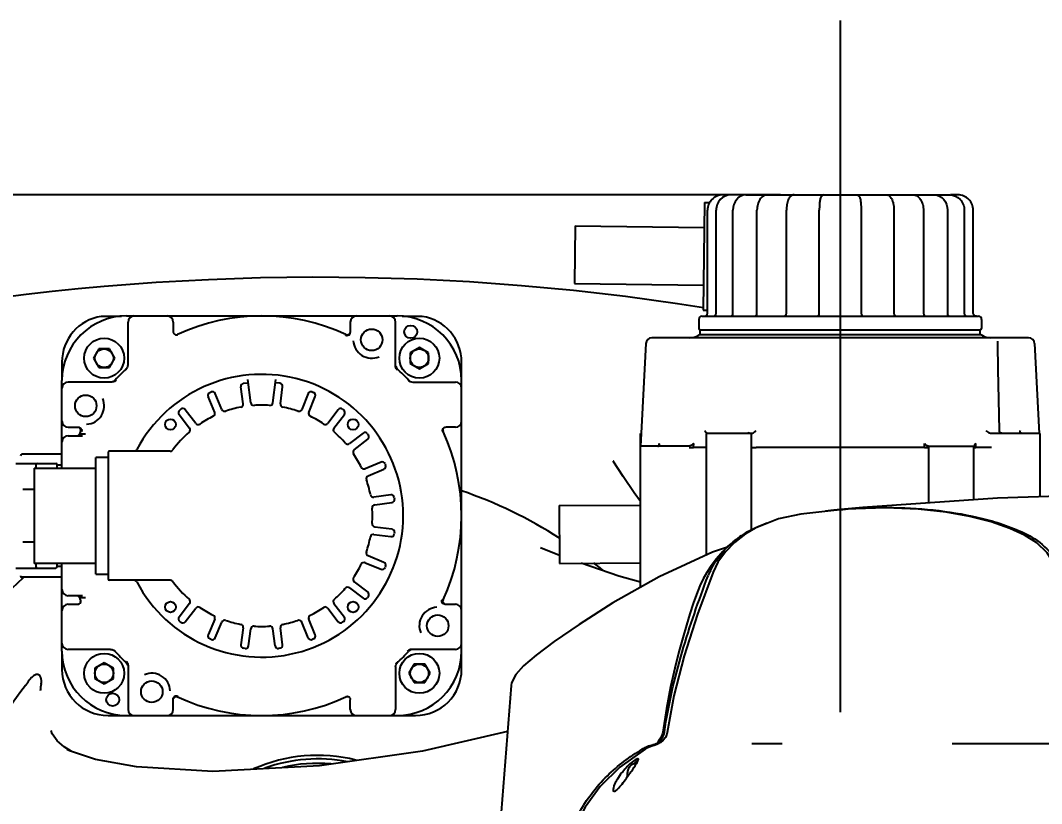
# Model space of a CAD drawing. Header units: millimetres. Extents: x 5828 to 7155, y 123 to 421.
# Drawn here: x 6409.25 to 6425.86, y 176.01 to 188.75 of the extents above; entities that cross this region are included whole.
import ezdxf

# ---------------------------------------------------------------- set-up
doc = ezdxf.new("R2010")
doc.units = ezdxf.units.MM
doc.linetypes.add('CENTER', pattern=[0.6, 0.375, -0.075, 0.075, -0.075])
for name, color, linetype in [('中心线', 7, 'Continuous'), ('外形图', 7, 'Continuous'), ('尺寸标注', 7, 'Continuous')]:
    doc.layers.add(name, color=color, linetype=linetype)
doc.styles.add('微软雅黑', font='msyh.ttc', dxfattribs={"height": 2})
doc.dimstyles.new('尺寸标注_1_20比例', dxfattribs={"dimtxt": 1.5, "dimasz": 1.25, "dimexe": 0.5, "dimexo": 0.4, "dimgap": 0.5, "dimtad": 1, "dimdec": 1, "dimlfac": 20, "dimdsep": 46, "dimtxsty": '微软雅黑', "dimcen": 0.09, "dimadec": 0, "dimazin": 0, "dimtp": 0.01, "dimtm": 0.01, "dimtfac": 1, "dimtdec": 1, "dimtofl": 0, "dimtmove": 0, "dimatfit": 3, "dimfxl": 1, "dimtolj": 1, "dimarcsym": 0})

# ---------------------------------------------------------------- blocks, each defined once
blk = doc.blocks.new('*D1033')
at = {"layer": 'Defpoints', "color": 0}
for p in [(6393.12, 185.913), (6422.017, 185.913), (6424.087, 160.638)]:
    blk.add_point(p, dxfattribs=at)
at = {"layer": '尺寸标注', "color": 0, "linetype": 'Continuous', "lineweight": -2}
for p, q in [((6421.617, 185.913), (6392.62, 185.913)), ((6393.12, 161.888), (6393.12, 184.663)), ((6423.687, 160.638), (6392.62, 160.638))]:
    blk.add_line(p, q, dxfattribs=at)
at = {"layer": '尺寸标注', "color": 0}
for points in [[(6393.328, 184.663), (6392.912, 184.663), (6393.12, 185.913)], [(6392.912, 161.888), (6393.328, 161.888), (6393.12, 160.638)]]:
    blk.add_solid(points, dxfattribs=at)
at = {"layer": '尺寸标注', "color": 0, "insert": (6390.008, 173.205), "char_height": 2, "attachment_point": 2, "rotation": 90, "style": '微软雅黑'}
blk.add_mtext('\\A1;\\A1;{\\H1.05x;(505.5)}', dxfattribs=at)

msp = doc.modelspace()

# ---------------------------------------------------------------- linework, layer by layer
at = {"layer": '中心线', "linetype": 'CENTER', "ltscale": 30}
msp.add_line((6422.587, 188.7509), (6422.587, 157.6239), dxfattribs=at)
at = {"layer": '外形图', "color": 0, "linetype": 'Continuous'}
for p, q in [((6420.7956, 185.9133), (6420.6768, 185.9133)), ((6421.0514, 185.9133), (6420.8038, 185.9133)), ((6421.0522, 185.9133), (6424.3703, 185.9133)), ((6424.5038, 185.9133), (6424.3785, 185.9133)), ((6420.38, 185.7895), (6420.3593, 184.0396)), ((6420.38, 185.7895), (6420.462, 185.7886)), ((6420.4285, 183.9882), (6420.4285, 185.6633)), ((6420.569, 183.9882), (6420.569, 185.6633)), ((6420.8435, 183.9882), (6420.8435, 185.6633)), ((6421.2335, 183.9882), (6421.2335, 185.6633)), ((6421.7123, 183.9882), (6421.7123, 185.6633)), ((6422.2473, 183.9882), (6422.2473, 185.6633)), ((6422.9268, 185.6633), (6422.9268, 183.9882)), ((6423.4618, 185.6633), (6423.4618, 183.9882)), ((6423.9406, 185.6633), (6423.9406, 183.9882)), ((6424.3306, 185.6633), (6424.3306, 183.9882)), ((6424.6051, 185.6633), (6424.6051, 183.9882)), ((6424.7516, 183.9882), (6424.7516, 185.6633)), ((6418.2753, 185.4095), (6418.2642, 184.4696)), ((6418.2753, 185.4095), (6420.3752, 185.3846)), ((6418.2642, 184.4696), (6420.3641, 184.4446)), ((6420.3593, 184.0396), (6420.4285, 184.0388)), ((6410.8985, 183.9355), (6410.5703, 183.9355)), ((6410.9796, 183.9435), (6415.3797, 183.9435)), ((6415.7889, 183.9355), (6415.4607, 183.9355)), ((6420.287, 183.8882), (6420.287, 183.7382)), ((6420.337, 183.9382), (6424.8371, 183.9382)), ((6424.8871, 183.8882), (6424.8871, 183.7382)), ((6411.0046, 183.1512), (6411.0046, 183.8435)), ((6411.7396, 183.8435), (6411.7396, 183.6854)), ((6414.6197, 183.8435), (6414.6197, 183.6733)), ((6415.3547, 183.1361), (6415.3547, 183.8435)), ((6420.312, 183.6382), (6420.312, 183.7132)), ((6424.8621, 183.7132), (6420.312, 183.7132)), ((6424.8621, 183.6382), (6424.8621, 183.7132)), ((6411.8107, 183.6373), (6411.8106, 183.6411)), ((6425.6486, 183.5882), (6419.5254, 183.5882)), ((6424.8762, 183.6382), (6420.2979, 183.6382)), ((6425.1493, 183.5326), (6425.1492, 183.5334)), ((6425.1492, 183.5334), (6425.1492, 183.533)), ((6425.1495, 183.5304), (6425.1493, 183.5326)), ((6410.5297, 183.4068), (6410.4431, 183.2568)), ((6410.7029, 183.4068), (6410.5297, 183.4068)), ((6410.7895, 183.2568), (6410.7029, 183.4068)), ((6415.7429, 183.43), (6415.5929, 183.3434)), ((6415.8929, 183.3434), (6415.7429, 183.43)), ((6419.4256, 183.4934), (6419.338, 181.8231)), ((6425.152, 183.4913), (6425.1517, 183.5029)), ((6425.7485, 183.4934), (6425.8251, 182.0326)), ((6409.9296, 183.1935), (6409.9296, 182.8935)), ((6410.4431, 183.2568), (6410.5297, 183.1068)), ((6410.7029, 183.1068), (6410.7895, 183.2568)), ((6415.5929, 183.3434), (6415.5929, 183.1702)), ((6415.8929, 183.1702), (6415.8929, 183.3434)), ((6416.4297, 182.8935), (6416.4297, 183.1935)), ((6410.5297, 183.1068), (6410.7029, 183.1068)), ((6410.9725, 183.0743), (6410.9725, 183.0791)), ((6415.5929, 183.1702), (6415.7429, 183.0836)), ((6415.7429, 183.0836), (6415.8929, 183.1702)), ((6409.9296, 181.4685), (6409.9296, 182.8935)), ((6410.737, 182.8685), (6410.0296, 182.8685)), ((6412.8833, 182.8483), (6412.9577, 182.8581)), ((6413.0006, 182.5324), (6412.9512, 182.9076)), ((6413.3587, 182.5324), (6413.4081, 182.9076)), ((6413.4759, 182.8483), (6413.4016, 182.8581)), ((6415.5605, 182.9006), (6415.5653, 182.9006)), ((6415.6373, 182.8685), (6416.3297, 182.8685)), ((6416.4297, 178.4934), (6416.4297, 182.8935)), ((6412.3357, 182.6982), (6412.3588, 182.7077)), ((6412.8766, 182.5161), (6412.8403, 182.7922)), ((6413.4826, 182.5161), (6413.519, 182.7922)), ((6414.0004, 182.7077), (6414.0235, 182.6982)), ((6412.4152, 182.3756), (6412.3087, 182.6328)), ((6412.5307, 182.4234), (6412.4242, 182.6807)), ((6413.9351, 182.6807), (6413.8286, 182.4234)), ((6413.944, 182.3756), (6414.0506, 182.6328)), ((6411.8456, 182.4114), (6411.8655, 182.4267)), ((6412.1051, 182.1965), (6411.9356, 182.4174)), ((6414.4237, 182.4174), (6414.2542, 182.1965)), ((6414.4938, 182.4267), (6414.5136, 182.4114)), ((6411.8364, 182.3413), (6412.0059, 182.1204)), ((6414.3534, 182.1204), (6414.5229, 182.3413)), ((6410.0296, 182.1335), (6410.1998, 182.1335)), ((6410.3107, 182.0226), (6410.214, 182.0231)), ((6414.8275, 182.0367), (6414.6066, 181.8672)), ((6414.8976, 182.0275), (6414.9128, 182.0076)), ((6416.1273, 182.0624), (6416.1234, 182.0624)), ((6416.3297, 182.1335), (6416.1716, 182.1335)), ((6419.337, 179.5286), (6419.337, 182.0332)), ((6419.349, 182.0332), (6419.337, 182.0332)), ((6420.412, 180.0554), (6420.412, 182.0332)), ((6421.153, 182.0332), (6420.412, 182.0332)), ((6421.0922, 182.0417), (6421.0833, 182.0358)), ((6421.0951, 182.0455), (6421.0922, 182.0417)), ((6421.0951, 182.0455), (6421.095, 182.0454)), ((6421.147, 180.4634), (6421.147, 182.0332)), ((6425.8371, 182.0332), (6425.0494, 182.0332)), ((6425.1774, 182.064), (6425.1763, 182.0791)), ((6425.8371, 181.0002), (6425.8371, 182.0332)), ((6410.0296, 181.9935), (6410.2653, 181.9935)), ((6414.6827, 181.768), (6414.9036, 181.9375)), ((6419.6421, 181.8499), (6419.6433, 181.8706)), ((6420.2014, 181.8032), (6420.2062, 181.8706)), ((6423.956, 181.8032), (6423.956, 181.8706)), ((6424.7942, 181.8032), (6424.7942, 181.8706)), ((6409.9296, 181.6935), (6409.2796, 181.6935)), ((6410.6796, 181.7185), (6410.6796, 179.6685)), ((6411.6922, 181.7435), (6410.7046, 181.7435)), ((6420.11, 181.8232), (6419.337, 181.8232)), ((6419.6411, 181.8341), (6419.6421, 181.8499)), ((6420.128, 181.8058), (6420.2014, 181.8032)), ((6420.3799, 181.8032), (6420.2014, 181.8032)), ((6423.956, 181.8032), (6421.2181, 181.8032)), ((6424.0211, 181.8232), (6424.7621, 181.8232)), ((6424.0271, 180.9021), (6424.0271, 181.8232)), ((6424.7621, 180.9517), (6424.7621, 181.8232)), ((6424.7769, 181.8039), (6424.7942, 181.8032)), ((6424.9727, 181.8032), (6424.7942, 181.8032)), ((6425.0461, 181.8058), (6424.9727, 181.8032)), ((6409.1796, 181.5435), (6409.8296, 181.5435)), ((6410.4796, 179.7435), (6410.4796, 181.6435)), ((6410.6796, 181.6435), (6410.4796, 181.6435)), ((6415.119, 181.5644), (6414.8618, 181.4579)), ((6415.1843, 181.5374), (6415.1939, 181.5143)), ((6418.8986, 181.5795), (6418.8968, 181.5823)), ((6409.4796, 181.4685), (6409.4796, 179.9185)), ((6409.4796, 181.4685), (6410.4796, 181.4685)), ((6409.5046, 181.5185), (6409.5046, 181.4685)), ((6409.8546, 181.4685), (6409.8546, 181.5185)), ((6409.9296, 181.5185), (6409.8546, 181.5185)), ((6414.9096, 181.3424), (6415.1668, 181.4489)), ((6409.4796, 181.1185), (6409.2929, 181.1185)), ((6415.2783, 181.0328), (6415.0023, 180.9965)), ((6415.0186, 180.8725), (6415.2947, 180.9089)), ((6415.3344, 180.9898), (6415.3377, 180.965)), ((6418.017, 180.859), (6419.337, 180.866)), ((6418.017, 180.859), (6418.022, 179.919)), ((6421.948, 180.7185), (6421.5828, 180.643)), ((6422.4846, 180.7803), (6421.947, 180.7184)), ((6421.947, 180.7184), (6421.948, 180.7185)), ((6422.6788, 180.7984), (6422.4839, 180.7802)), ((6422.4846, 180.7803), (6422.4839, 180.7802)), ((6415.0023, 180.3905), (6415.2783, 180.3541)), ((6415.0186, 180.5144), (6415.2947, 180.4781)), ((6415.3377, 180.422), (6415.3344, 180.3972)), ((6421.0477, 180.397), (6420.8695, 180.261)), ((6421.0479, 180.397), (6421.0476, 180.3968)), ((6409.2929, 180.2685), (6409.4796, 180.2685)), ((6414.9096, 180.0446), (6415.1668, 179.938)), ((6418.0213, 180.0464), (6417.7107, 180.1701)), ((6417.7107, 180.1701), (6417.7114, 180.1697)), ((6410.4796, 179.9185), (6409.4796, 179.9185)), ((6409.5046, 179.9185), (6409.5046, 179.8685)), ((6409.8546, 179.8685), (6409.8546, 179.9185)), ((6409.9296, 179.8685), (6409.8546, 179.8685)), ((6409.9296, 178.4934), (6409.9296, 179.9185)), ((6414.8618, 179.9291), (6415.119, 179.8225)), ((6415.1939, 179.8727), (6415.1843, 179.8496)), ((6418.022, 179.919), (6419.337, 179.926)), ((6409.1796, 179.8435), (6409.8296, 179.8435)), ((6409.9296, 179.6935), (6409.2796, 179.6935)), ((6410.4796, 179.7435), (6410.6796, 179.7435)), ((6411.6922, 179.6435), (6410.7046, 179.6435)), ((6414.6827, 179.6189), (6414.9036, 179.4494)), ((6410.2653, 179.3935), (6410.0296, 179.3935)), ((6410.2139, 179.364), (6410.3107, 179.3643)), ((6414.6066, 179.5197), (6414.8275, 179.3502)), ((6414.9128, 179.3793), (6414.8976, 179.3595)), ((6410.0296, 179.2534), (6410.1877, 179.2534)), ((6410.232, 179.3245), (6410.2359, 179.3245)), ((6412.0059, 179.2665), (6411.8364, 179.0456)), ((6414.3534, 179.2665), (6414.5229, 179.0456)), ((6416.1594, 179.2535), (6416.3297, 179.2535)), ((6411.9356, 178.9695), (6412.1051, 179.1904)), ((6414.2542, 179.1904), (6414.4237, 178.9695)), ((6411.8655, 178.9603), (6411.8456, 178.9755)), ((6412.4152, 179.0113), (6412.3087, 178.7541)), ((6412.4242, 178.7063), (6412.5307, 178.9635)), ((6412.8766, 178.8708), (6412.8403, 178.5948)), ((6413.519, 178.5948), (6413.4826, 178.8708)), ((6413.9351, 178.7063), (6413.8286, 178.9635)), ((6414.0506, 178.7541), (6413.944, 179.0113)), ((6414.5136, 178.9755), (6414.4938, 178.9603)), ((6412.9642, 178.5785), (6413.0006, 178.8545)), ((6413.395, 178.5785), (6413.3587, 178.8545)), ((6412.3588, 178.6792), (6412.3357, 178.6888)), ((6412.9081, 178.5354), (6412.8833, 178.5387)), ((6413.4759, 178.5387), (6413.4511, 178.5354)), ((6414.0235, 178.6888), (6414.0004, 178.6792)), ((6409.9296, 178.4934), (6409.9296, 178.1934)), ((6410.7219, 178.5184), (6410.0296, 178.5184)), ((6410.7988, 178.4863), (6410.794, 178.4863)), ((6416.3297, 178.5184), (6415.6223, 178.5184)), ((6416.4297, 178.1934), (6416.4297, 178.4934)), ((6410.6163, 178.3034), (6410.4663, 178.2168)), ((6410.4663, 178.2168), (6410.4663, 178.0436)), ((6410.7663, 178.2168), (6410.6163, 178.3034)), ((6410.7663, 178.0436), (6410.7663, 178.2168)), ((6411.0046, 178.2508), (6411.0046, 177.5434)), ((6415.3547, 178.2358), (6415.3547, 177.5434)), ((6415.3868, 178.3126), (6415.3868, 178.3078)), ((6415.6563, 178.2802), (6415.5697, 178.1302)), ((6415.8295, 178.2802), (6415.6563, 178.2802)), ((6415.9162, 178.1302), (6415.8295, 178.2802)), ((6410.4663, 178.0436), (6410.6163, 177.957)), ((6410.6163, 177.957), (6410.7663, 178.0436)), ((6415.5697, 178.1302), (6415.6563, 177.9802)), ((6415.8295, 177.9802), (6415.9162, 178.1302)), ((6415.6563, 177.9802), (6415.8295, 177.9802)), ((6411.7396, 177.5434), (6411.7396, 177.7137)), ((6414.5486, 177.7458), (6414.5486, 177.7497)), ((6414.6197, 177.5434), (6414.6197, 177.7015)), ((6410.6796, 177.4434), (6410.9796, 177.4434)), ((6410.9796, 177.4434), (6415.3797, 177.4434)), ((6415.3797, 177.4434), (6415.6797, 177.4434)), ((6419.7012, 177.1747), (6419.6976, 177.1538)), ((6419.7286, 177.1698), (6419.7294, 177.1757)), ((6410.0804, 176.8628), (6409.9636, 176.9332)), ((6410.0081, 176.8921), (6410.0088, 176.8918)), ((6419.4547, 176.9176), (6419.4152, 176.8961)), ((6421.1505, 176.9881), (6421.6456, 176.9881)), ((6424.4066, 176.9881), (6427.1652, 176.9881)), ((6419.2738, 176.6631), (6419.263, 176.6631))]:
    msp.add_line(p, q, dxfattribs=at)
for points in [[(6425.1517, 183.5029), (6425.1505, 183.52), (6425.1495, 183.5304)], [(6425.1763, 182.0791), (6425.1655, 182.5848), (6425.157, 183.075), (6425.152, 183.4913)], [(6425.2084, 182.0359), (6425.1921, 182.0432), (6425.1811, 182.0539), (6425.1774, 182.064)], [(6419.337, 180.9261), (6419.2372, 181.0652), (6419.0593, 181.33), (6418.8968, 181.5823)], [(6430.8499, 181.0867), (6429.9328, 181.0832), (6427.4728, 181.0535), (6425.1461, 180.9776), (6422.9546, 180.8297), (6422.536, 180.7888)], [(6426.534, 177.2167), (6426.4809, 177.7166), (6426.4291, 178.1819), (6426.3781, 178.597), (6426.3243, 178.9706), (6426.2628, 179.3083), (6426.1862, 179.6125), (6426.0849, 179.8767), (6425.953, 180.088), (6425.7857, 180.251), (6425.5855, 180.3778), (6425.3438, 180.4887), (6425.0423, 180.5921), (6424.6975, 180.6795), (6424.3082, 180.7492), (6423.8571, 180.7993), (6423.3253, 180.8217), (6422.6788, 180.7984)], [(6421.5828, 180.643), (6421.2035, 180.489), (6421.0476, 180.3968)], [(6420.8695, 180.261), (6420.7212, 180.1091), (6420.5992, 179.9385), (6420.5186, 179.7764)], [(6420.8925, 180.3067), (6420.8023, 180.2318), (6420.6797, 180.1134)], [(6420.7524, 180.1837), (6420.5121, 180.1015), (6419.6406, 179.7008), (6418.889, 179.2746), (6418.3406, 178.9249), (6417.9344, 178.6464), (6417.6409, 178.4279), (6417.4358, 178.2521), (6417.3094, 178.1098), (6417.2433, 177.9775), (6417.2342, 177.9307)], [(6420.6797, 180.1134), (6420.574, 179.9925), (6420.4885, 179.8784), (6420.4187, 179.7713)], [(6419.337, 179.6149), (6418.9891, 179.7093), (6418.3719, 179.9209)], [(6420.4187, 179.7713), (6420.3596, 179.668), (6420.3029, 179.551), (6420.2489, 179.414), (6420.1967, 179.2643), (6420.1423, 179.0964), (6420.0859, 178.9122), (6420.0268, 178.7073), (6419.9643, 178.4772), (6419.8985, 178.2156), (6419.8297, 177.9132), (6419.7597, 177.5562), (6419.7013, 177.1747)], [(6420.5186, 179.7764), (6420.2645, 179.0943), (6420.0477, 178.4141), (6419.8809, 177.7625), (6419.7736, 177.1687)], [(6417.2347, 177.9331), (6417.0411, 175.4571), (6417.0338, 173.2243)], [(6409.9636, 176.9332), (6409.8496, 177.0329), (6409.7723, 177.1468), (6409.7523, 177.1992)], [(6417.1763, 177.1857), (6415.7934, 176.8655), (6414.117, 176.6246), (6412.3862, 176.5359), (6411.1431, 176.6079), (6410.4782, 176.73), (6410.0526, 176.8721), (6410.0088, 176.8918)], [(6419.7736, 177.1687), (6419.7678, 177.1405), (6419.7451, 177.0873), (6419.7105, 177.0418), (6419.6668, 177.0049), (6419.615, 176.9768), (6419.5754, 176.9632)], [(6419.6976, 177.1538), (6419.674, 177.0897), (6419.6387, 177.0401), (6419.6152, 177.018)], [(6419.4152, 176.8961), (6419.0022, 176.6057), (6418.6808, 176.2881), (6418.438, 175.9523), (6418.2548, 175.591), (6418.1221, 175.1919), (6418.0384, 174.7406), (6418.0096, 174.2381)], [(6419.5754, 176.9632), (6419.5214, 176.9461), (6419.4547, 176.9176)]]:
    msp.add_lwpolyline(points, dxfattribs=at)
for centre, radius in [((6414.9681, 183.5557), 0.175), ((6415.6026, 183.6855), 0.105), ((6410.6163, 183.2568), 0.325), ((6415.7429, 183.2568), 0.325), ((6410.6163, 183.2568), 0.15), ((6415.7429, 183.2568), 0.15), ((6410.3174, 182.482), 0.175), ((6411.6947, 182.1784), 0.0875), ((6414.6646, 182.1784), 0.0875), ((6411.6947, 179.2085), 0.0875), ((6414.6646, 179.2085), 0.0875), ((6416.0418, 178.905), 0.175), ((6410.6163, 178.1302), 0.325), ((6415.7429, 178.1302), 0.325), ((6410.6163, 178.1302), 0.15), ((6415.7429, 178.1302), 0.15), ((6411.3911, 177.8313), 0.175), ((6410.7567, 177.7014), 0.105)]:
    msp.add_circle(centre, radius, dxfattribs=at)
for centre, radius, start, end in [((6421.1417, 185.6633), 0.2982, 179.36074, 179.99983), ((6424.0324, 185.6633), 0.2982, 0.00017, 0.63926), ((6414.0869, 144.5718), 40.0007, 80.97577, 100.46271), ((6410.9796, 182.8935), 1.05, 90, 180), ((6410.6796, 183.1935), 0.75, 98.37604, 180), ((6411.1046, 183.8435), 0.1, 90, 180), ((6411.6396, 183.8435), 0.1, 0, 90), ((6413.1796, 180.6935), 3.2501, 65.0887, 114.91128), ((6414.7197, 183.8435), 0.1, 90, 180), ((6415.2547, 183.8435), 0.1, 0, 90), ((6415.3797, 182.8935), 1.05, 0, 90), ((6415.6797, 183.1935), 0.75, 0, 81.62396), ((6420.337, 183.8882), 0.05, 90, 180), ((6420.3785, 183.9882), 0.05, 270, 0), ((6420.519, 183.9882), 0.05, 270, 0), ((6420.7935, 183.9882), 0.05, 270, 0), ((6421.1835, 183.9882), 0.05, 270, 0), ((6421.6623, 183.9882), 0.05, 270, 0), ((6422.1973, 183.9882), 0.05, 270, 0), ((6422.9768, 183.9882), 0.05, 180, 270), ((6423.5118, 183.9882), 0.05, 180, 270), ((6423.9906, 183.9882), 0.05, 180, 270), ((6424.3806, 183.9882), 0.05, 180, 270), ((6424.6551, 183.9882), 0.05, 180, 270), ((6424.8012, 183.9874), 0.0492, 258.70649, 269.95449), ((6424.8371, 183.8882), 0.05, 0, 90), ((6420.312, 183.7382), 0.025, 180, 270), ((6424.8621, 183.7382), 0.025, 270, 0), ((6411.7896, 183.6865), 0.05, 248.9968, 294.90207), ((6410.995, 183.6469), 3.5536, 359.6498, 359.90792), ((6414.5697, 183.6865), 0.05, 245.10458, 335.92955), ((6414.9681, 183.5557), 0.3, 182.73613, 293.26387), ((6419.5254, 183.4882), 0.1, 90, 177), ((6420.1435, 183.8382), 0.25, 270, 301.78833), ((6420.4069, 183.4132), 0.25, 115.84193, 121.78833), ((6424.7672, 183.4132), 0.25, 58.21167, 64.15807), ((6425.0306, 183.8382), 0.25, 238.21167, 270), ((6425.6486, 183.4882), 0.1, 3, 90), ((6413.1796, 180.6935), 3.2501, 132.77427, 137.22575), ((6410.9046, 183.1526), 0.1, 312.74283, 328.51503), ((6410.8954, 183.1516), 0.1091, 314.93868, 325.33168), ((6410.8945, 183.1522), 0.1102, 325.33625, 334.86496), ((6415.4547, 183.1526), 0.1, 195.75845, 227.24466), ((6413.1796, 180.6935), 3.2501, 42.77427, 47.22575), ((6410.0296, 182.7685), 0.1, 90, 180), ((6410.7206, 182.9685), 0.1, 285.75851, 317.24466), ((6413.1796, 180.6935), 2.3, 207.91007, 152.08993), ((6415.6377, 182.9777), 0.1091, 224.93868, 235.33168), ((6415.6387, 182.9685), 0.1, 222.74283, 238.51503), ((6415.6383, 182.9786), 0.1102, 235.33625, 244.86496), ((6416.3297, 182.7685), 0.1, 0, 90), ((6412.3549, 182.652), 0.05, 112.5, 202.5), ((6412.378, 182.6615), 0.05, 22.5, 112.5), ((6412.8899, 182.7987), 0.05, 97.5, 187.5), ((6413.4694, 182.7987), 0.05, 352.5, 82.5), ((6413.9813, 182.6615), 0.05, 67.5, 157.5), ((6414.0044, 182.652), 0.05, 337.5, 67.5), ((6410.3174, 182.482), 0.3, 272.73613, 23.26387), ((6413.0501, 182.539), 0.05, 187.5, 274.01365), ((6413.3091, 182.539), 0.05, 265.98635, 352.5), ((6411.8761, 182.3718), 0.05, 127.5, 217.5), ((6411.8959, 182.387), 0.05, 37.5, 127.5), ((6412.369, 182.3565), 0.05, 295.98635, 22.5), ((6412.5769, 182.4426), 0.05, 202.5, 289.01365), ((6413.1796, 180.6935), 1.8, 100.98635, 109.01365), ((6412.8271, 182.5096), 0.05, 280.98635, 7.5), ((6413.1796, 180.6935), 1.8, 85.98635, 94.01365), ((6413.5322, 182.5096), 0.05, 172.5, 259.01365), ((6413.1796, 180.6935), 1.8, 70.98635, 79.01365), ((6413.7824, 182.4426), 0.05, 250.98635, 337.5), ((6413.9902, 182.3565), 0.05, 157.5, 244.01365), ((6414.4634, 182.387), 0.05, 52.5, 142.5), ((6414.4832, 182.3718), 0.05, 322.5, 52.5), ((6410.0296, 182.2335), 0.1, 180, 270), ((6412.1447, 182.227), 0.05, 217.5, 304.01365), ((6413.1796, 180.6935), 1.8, 115.98635, 124.01365), ((6413.1796, 180.6935), 1.8, 55.98635, 64.01365), ((6414.2145, 182.227), 0.05, 235.98635, 322.5), ((6416.3297, 182.2335), 0.1, 270, 0), ((6410.1684, 182.0435), 0.05, 270, 335.857), ((6410.1866, 182.0835), 0.05, 335.10458, 64.56868), ((6413.1796, 180.6935), 3.2501, 155.0887, 155.85219), ((6410.2262, 178.5089), 3.5535, 89.64979, 89.90792), ((6413.1796, 180.6935), 1.8, 130.98635, 143.51626), ((6411.9662, 182.09), 0.05, 310.98635, 37.5), ((6414.393, 182.09), 0.05, 142.5, 229.01365), ((6413.1796, 180.6935), 1.8, 40.98635, 49.01365), ((6414.8579, 181.997), 0.05, 37.5, 127.5), ((6416.1727, 182.0835), 0.05, 158.94535, 204.90034), ((6413.1796, 180.6935), 3.2501, 335.0887, 24.91128), ((6421.0763, 182.0566), 0.0218, 329.70175, 333.8858), ((6425.5544, 182.0616), 0.039, 183.21149, 186.96688), ((6410.0296, 181.8935), 0.1, 90, 180), ((6414.5762, 181.9069), 0.05, 220.98635, 307.5), ((6414.8732, 181.9772), 0.05, 307.5, 37.5), ((6409.2796, 181.6685), 0.025, 90, 180), ((6410.7046, 181.7185), 0.025, 90, 180), ((6411.1029, 181.7935), 0.05, 290.59127, 332.08993), ((6411.6922, 181.7935), 0.05, 270, 323.51626), ((6414.7131, 181.7284), 0.05, 127.5, 214.01365), ((6413.1796, 180.6935), 1.8, 25.98635, 34.01365), ((6409.5296, 181.5185), 0.025, 90, 180), ((6409.8296, 181.5185), 0.025, 0, 90), ((6415.1381, 181.5182), 0.05, 22.5, 112.5), ((6414.8426, 181.5041), 0.05, 205.98635, 292.5), ((6415.1477, 181.4951), 0.05, 292.5, 22.5), ((6414.9287, 181.2962), 0.05, 112.5, 199.01365), ((6413.1796, 180.6935), 1.8, 10.98635, 19.01365), ((6414.9958, 181.046), 0.05, 190.98635, 277.5), ((6415.2849, 180.9832), 0.05, 7.5, 97.5), ((6414.0869, 174.2381), 7.2501, 57.14254, 71.17566), ((6415.0251, 180.823), 0.05, 97.5, 184.01365), ((6415.2881, 180.9585), 0.05, 277.5, 7.5), ((6413.1796, 180.6935), 1.8, 355.98635, 4.01365), ((6423.2883, 173.5417), 7.286, 96.70656, 97.42028), ((6423.2883, 173.5409), 7.2868, 96.34053, 96.7063), ((6423.2909, 173.5174), 7.3104, 95.92737, 96.3405), ((6415.0251, 180.564), 0.05, 175.98635, 262.5), ((6414.9958, 180.3409), 0.05, 82.5, 169.01365), ((6415.2849, 180.4037), 0.05, 262.5, 352.5), ((6415.2881, 180.4285), 0.05, 352.5, 82.5), ((6421.886, 179.0301), 1.6176, 122.87487, 127.88991), ((6421.9058, 179.0003), 1.6534, 121.51618, 122.88991), ((6413.1796, 180.6935), 1.8, 340.98635, 349.01365), ((6414.9287, 180.0907), 0.05, 160.98635, 247.5), ((6409.5296, 179.8685), 0.025, 180, 270), ((6409.8296, 179.8685), 0.025, 270, 0), ((6413.1796, 180.6935), 1.8, 325.98635, 334.01365), ((6414.8426, 179.8829), 0.05, 67.5, 154.01365), ((6415.1477, 179.8918), 0.05, 337.5, 67.5), ((6414.0869, 174.2381), 7.2501, 50.04465, 51.7243), ((6409.2796, 179.7185), 0.025, 179.99997, 270), ((6415.1381, 179.8687), 0.05, 247.5, 337.5), ((6421.5373, 179.2892), 1.1778, 154.37886, 158.81084), ((6414.0869, 174.2381), 7.2501, 131.33389, 255.79725), ((6410.7046, 179.6685), 0.025, 180, 270), ((6411.1029, 179.5935), 0.05, 27.91007, 69.41271), ((6411.6922, 179.5935), 0.05, 36.48374, 90), ((6413.1796, 180.6935), 1.8, 216.48374, 229.01365), ((6414.5762, 179.4801), 0.05, 52.5, 139.01365), ((6414.7131, 179.6586), 0.05, 145.98635, 232.5), ((6410.0296, 179.4935), 0.1, 180, 270), ((6410.1684, 179.3434), 0.05, 24.13237, 90.00012), ((6413.1796, 180.6935), 3.2501, 204.1479, 204.91128), ((6413.1796, 180.6935), 1.8, 310.98635, 319.01365), ((6414.8732, 179.4097), 0.05, 322.5, 52.5), ((6410.0296, 179.1534), 0.1, 90, 180), ((6410.1866, 179.3034), 0.05, 338.94535, 24.90034), ((6411.9662, 179.2969), 0.05, 322.5, 49.01365), ((6412.1447, 179.16), 0.05, 55.98635, 142.5), ((6413.1796, 180.6935), 1.8, 235.98635, 244.01365), ((6413.1796, 180.6935), 1.8, 295.98635, 304.01365), ((6414.2145, 179.16), 0.05, 37.5, 124.01365), ((6414.393, 179.2969), 0.05, 130.98635, 217.5), ((6414.8579, 179.3899), 0.05, 232.5, 322.5), ((6416.0418, 178.905), 0.3, 92.73613, 203.26387), ((6416.133, 182.878), 3.5535, 269.64979, 269.90792), ((6416.1727, 179.3034), 0.05, 155.08438, 257.32646), ((6416.3297, 179.1534), 0.1, 0, 90), ((6411.8761, 179.0152), 0.05, 142.5, 232.5), ((6412.369, 179.0305), 0.05, 337.5, 64.01365), ((6413.9902, 179.0305), 0.05, 115.98635, 202.5), ((6414.4832, 179.0152), 0.05, 307.5, 37.5), ((6411.8959, 179), 0.05, 232.5, 322.5), ((6412.5769, 178.9444), 0.05, 70.98635, 157.5), ((6413.1796, 180.6935), 1.8, 250.98635, 259.01365), ((6412.8271, 178.8773), 0.05, 352.5, 79.01365), ((6413.0501, 178.848), 0.05, 85.98635, 172.5), ((6413.1796, 180.6935), 1.8, 265.98635, 274.01365), ((6413.3091, 178.848), 0.05, 7.5, 94.01365), ((6413.5322, 178.8773), 0.05, 100.98635, 187.5), ((6413.1796, 180.6935), 1.8, 280.98635, 289.01365), ((6413.7824, 178.9444), 0.05, 22.5, 109.01365), ((6414.4634, 179), 0.05, 217.5, 307.5), ((6412.3549, 178.735), 0.05, 157.5, 247.5), ((6412.378, 178.7254), 0.05, 247.5, 337.5), ((6413.9813, 178.7254), 0.05, 202.5, 292.5), ((6414.0044, 178.735), 0.05, 292.5, 22.5), ((6410.0296, 178.6184), 0.1, 180, 270), ((6412.8899, 178.5882), 0.05, 172.5, 262.5), ((6412.9147, 178.585), 0.05, 262.5, 352.5), ((6413.4446, 178.585), 0.05, 187.5, 277.5), ((6413.4694, 178.5882), 0.05, 277.5, 7.5), ((6416.3297, 178.6184), 0.1, 270, 0), ((6410.9796, 178.4934), 1.05, 180, 270), ((6410.7206, 178.4184), 0.1, 42.73404, 58.49992), ((6413.1796, 180.6935), 3.2501, 222.77559, 227.22575), ((6410.7222, 178.41), 0.1081, 44.91076, 46.81325), ((6415.3797, 178.4934), 1.05, 270, 0), ((6413.1796, 180.6935), 3.2501, 312.77427, 317.22494), ((6415.6387, 178.4184), 0.1, 105.76159, 137.26595), ((6410.9046, 178.2344), 0.1, 15.75845, 47.24466), ((6415.4547, 178.2344), 0.1, 132.74283, 148.51503), ((6415.4631, 178.2361), 0.1081, 134.91071, 136.85236), ((6410.6796, 178.1934), 0.75, 180, 270), ((6411.3911, 177.8313), 0.3, 2.73613, 113.26387), ((6415.6797, 178.1934), 0.75, 270, 0), ((6414.0869, 174.2381), 6.0192, 142.13471, 160.59317), ((6410.4632, 177.7993), 0.8866, 169.45981, 177.10495), ((6411.7896, 177.7004), 0.05, 65.10458, 155.94702), ((6415.3642, 177.7401), 3.5536, 179.64979, 179.90792), ((6413.1796, 180.6935), 3.2501, 245.0887, 294.91128), ((6414.5697, 177.7004), 0.05, 68.9973, 114.90275), ((6411.1046, 177.5434), 0.1, 180, 270), ((6411.6396, 177.5434), 0.1, 270, 0), ((6414.7197, 177.5434), 0.1, 180, 270), ((6415.2547, 177.5434), 0.1, 270, 0), ((6419.6832, 176.3615), 0.6202, 116.5956, 120.6658), ((6419.6937, 176.3403), 0.6439, 112.68255, 116.59246), ((6419.7062, 176.3095), 0.6771, 104.84048, 112.65074), ((6419.4562, 177.2514), 0.2974, 284.92006, 292.62576), ((6419.4594, 177.2449), 0.2901, 292.53709, 303.61619), ((6414.0869, 174.2381), 2.5578, 75.88934, 113.97884), ((6414.0869, 174.2381), 2.5, 78.7809, 110.00151), ((6419.3835, 176.5687), 0.171, 118.37021, 120.4782), ((6414.0869, 174.2381), 2.4279, 84.90496, 103.55307), ((6419.4206, 176.5266), 0.2275, 139.63186, 143.49751), ((6418.3985, 177.1948), 1.0243, 328.41933, 328.64588), ((6419.342, 176.488), 0.2189, 179.98296, 190.65837)]:
    msp.add_arc(centre, radius, start, end, dxfattribs=at)
for points, knots in [([(6420.6768, 185.9133), (6420.6134, 185.9133), (6420.4811, 185.8595), (6420.4285, 185.7269), (6420.4285, 185.6633)], [0, 0, 0, 0, 0.4989966, 1, 1, 1, 1]), ([(6420.8038, 185.9133), (6420.743, 185.9133), (6420.6152, 185.8558), (6420.569, 185.7262), (6420.569, 185.6633)], [0, 0, 0, 0, 0.4910122, 1, 1, 1, 1]), ([(6421.0522, 185.9133), (6420.9969, 185.9133), (6420.8793, 185.8492), (6420.8442, 185.7275), (6420.8435, 185.6666)], [0, 0, 0, 0, 0.4755576, 1, 1, 1, 1]), ([(6421.4052, 185.9133), (6421.3805, 185.9133), (6421.3288, 185.8965), (6421.2737, 185.8356), (6421.2408, 185.7546), (6421.2335, 185.6943), (6421.2335, 185.6633)], [0, 0, 0, 0, 0.2228104, 0.4592558, 0.7199997, 1, 1, 1, 1]), ([(6421.8388, 185.9133), (6421.8169, 185.9133), (6421.7721, 185.8916), (6421.7366, 185.8277), (6421.7166, 185.7503), (6421.7123, 185.6933), (6421.7123, 185.6633)], [0, 0, 0, 0, 0.2158561, 0.4397164, 0.703455, 1, 1, 1, 1]), ([(6422.3234, 185.9133), (6422.3106, 185.9133), (6422.2872, 185.904), (6422.2645, 185.8691), (6422.2554, 185.817), (6422.2486, 185.7462), (6422.2473, 185.6925), (6422.2473, 185.6633)], [0, 0, 0, 0, 0.1355284, 0.2410758, 0.4305552, 0.6895463, 1, 1, 1, 1]), ([(6422.8507, 185.9133), (6422.8634, 185.9133), (6422.8869, 185.904), (6422.9096, 185.8691), (6422.9187, 185.817), (6422.9255, 185.7462), (6422.9268, 185.6925), (6422.9268, 185.6633)], [0, 0, 0, 0, 0.1355284, 0.2410758, 0.4305552, 0.6895463, 1, 1, 1, 1]), ([(6423.3353, 185.9133), (6423.3572, 185.9133), (6423.402, 185.8916), (6423.4374, 185.8277), (6423.4575, 185.7503), (6423.4618, 185.6933), (6423.4618, 185.6633)], [0, 0, 0, 0, 0.2158561, 0.4397164, 0.703455, 1, 1, 1, 1]), ([(6423.7688, 185.9133), (6423.7936, 185.9133), (6423.8452, 185.8965), (6423.9004, 185.8356), (6423.9333, 185.7546), (6423.9406, 185.6943), (6423.9406, 185.6633)], [0, 0, 0, 0, 0.2228104, 0.4592558, 0.7199997, 1, 1, 1, 1]), ([(6424.1219, 185.9133), (6424.1772, 185.9133), (6424.2948, 185.8492), (6424.3299, 185.7275), (6424.3305, 185.6666)], [0, 0, 0, 0, 0.4755576, 1, 1, 1, 1]), ([(6424.3703, 185.9133), (6424.4311, 185.9133), (6424.5589, 185.8558), (6424.6051, 185.7262), (6424.6051, 185.6633)], [0, 0, 0, 0, 0.4910122, 1, 1, 1, 1]), ([(6424.7516, 185.6633), (6424.7516, 185.727), (6424.6992, 185.8594), (6424.5671, 185.9133), (6424.5038, 185.9133)], [0, 0, 0, 0, 0.5015186, 1, 1, 1, 1]), ([(6414.6136, 183.6495), (6414.6071, 183.6374), (6414.5855, 183.6199), (6414.5588, 183.621), (6414.5485, 183.6251)], [0, 0, 0, 0, 0.5532766, 1, 1, 1, 1]), ([(6415.3866, 183.0595), (6415.3819, 183.0642), (6415.364, 183.0859), (6415.3547, 183.1147), (6415.3547, 183.1361)], [0, 0, 0, 0, 0.2371065, 1, 1, 1, 1]), ([(6410.8136, 182.9004), (6410.8089, 182.8957), (6410.7872, 182.8778), (6410.7584, 182.8685), (6410.737, 182.8685)], [0, 0, 0, 0, 0.2371065, 1, 1, 1, 1]), ([(6410.2236, 182.1275), (6410.2357, 182.121), (6410.2533, 182.0994), (6410.2521, 182.0726), (6410.248, 182.0624)], [0, 0, 0, 0, 0.5532985, 1, 1, 1, 1]), ([(6420.3801, 182.0806), (6420.3883, 182.0724), (6420.3994, 182.0585), (6420.412, 182.0424), (6420.412, 182.0354)], [0, 0, 0, 0, 0.6249609, 1, 1, 1, 1]), ([(6421.0976, 182.0519), (6421.0974, 182.051), (6421.0969, 182.0493), (6421.0962, 182.0477), (6421.0959, 182.047)], [0, 0, 0, 0, 0.5044398, 1, 1, 1, 1]), ([(6421.1648, 182.0366), (6421.1696, 182.0389), (6421.1892, 182.0512), (6421.2064, 182.0671), (6421.2181, 182.0806)], [0, 0, 0, 0, 0.2296433, 1, 1, 1, 1]), ([(6424.9531, 182.0806), (6424.9579, 182.0757), (6424.9802, 182.056), (6425.0073, 182.0406), (6425.0297, 182.0354)], [0, 0, 0, 0, 0.230431, 1, 1, 1, 1]), ([(6425.5181, 182.0479), (6425.5174, 182.0493), (6425.5164, 182.0522), (6425.5159, 182.0553), (6425.5157, 182.0568)], [0, 0, 0, 0, 0.4964163, 1, 1, 1, 1]), ([(6425.543, 182.0332), (6425.5401, 182.0332), (6425.5301, 182.0342), (6425.521, 182.0415), (6425.5181, 182.0479)], [0, 0, 0, 0, 0.2958534, 1, 1, 1, 1]), ([(6420.2062, 181.8706), (6420.2013, 181.8658), (6420.1789, 181.8461), (6420.1518, 181.8305), (6420.1293, 181.8253)], [0, 0, 0, 0, 0.2295661, 1, 1, 1, 1]), ([(6424.0121, 181.8254), (6424.0071, 181.8275), (6423.9863, 181.84), (6423.9686, 181.8567), (6423.956, 181.8706)], [0, 0, 0, 0, 0.2225124, 1, 1, 1, 1]), ([(6424.7942, 181.8706), (6424.7859, 181.8624), (6424.7746, 181.8486), (6424.7621, 181.8323), (6424.7621, 181.8253)], [0, 0, 0, 0, 0.6251674, 1, 1, 1, 1]), ([(6419.6188, 181.8232), (6419.6263, 181.8232), (6419.6416, 181.8284), (6419.6463, 181.8432), (6419.6467, 181.8496)], [0, 0, 0, 0, 0.5354774, 1, 1, 1, 1]), ([(6420.412, 181.8058), (6420.412, 181.803), (6420.3947, 181.8065), (6420.3878, 181.8035), (6420.3799, 181.8032)], [0, 0, 0, 0, 0.2633732, 1, 1, 1, 1]), ([(6421.147, 181.8045), (6421.147, 181.8024), (6421.1594, 181.8057), (6421.1709, 181.8021), (6421.1944, 181.8034), (6421.2099, 181.8031), (6421.2181, 181.8032)], [0, 0, 0, 0, 0.0871646, 0.3257221, 0.6570335, 1, 1, 1, 1]), ([(6423.956, 181.8032), (6423.9628, 181.8031), (6423.9855, 181.8031), (6424.0084, 181.8027), (6424.0243, 181.804)], [0, 0, 0, 0, 0.296277, 1, 1, 1, 1]), ([(6424.0211, 181.8232), (6424.0197, 181.8232), (6424.0166, 181.8237), (6424.0137, 181.8248), (6424.0121, 181.8254)], [0, 0, 0, 0, 0.4452397, 1, 1, 1, 1]), ([(6424.7659, 181.8048), (6424.7674, 181.8046), (6424.7711, 181.8043), (6424.7748, 181.8041), (6424.7769, 181.8039)], [0, 0, 0, 0, 0.4222173, 1, 1, 1, 1]), ([(6422.536, 180.7887), (6422.7799, 180.8141), (6423.2705, 180.8402), (6424.0073, 180.8089), (6424.6178, 180.7202), (6425.0994, 180.6006), (6425.4563, 180.4754), (6425.8108, 180.3029), (6426.1118, 179.9953), (6426.2652, 179.568), (6426.3913, 178.9551), (6426.4872, 178.1658), (6426.5547, 177.5332), (6426.5879, 177.2163)], [0, 0, 0, 0, 0.1115992, 0.2231717, 0.3352016, 0.3916776, 0.4487707, 0.5072197, 0.5697683, 0.638741, 0.7103297, 0.8549743, 1, 1, 1, 1]), ([(6420.4753, 179.7985), (6420.5003, 179.8507), (6420.6094, 180.0427), (6420.7644, 180.2069), (6420.8925, 180.3067)], [0, 0, 0, 0, 0.2627114, 1, 1, 1, 1]), ([(6419.7294, 177.1757), (6419.789, 177.6159), (6419.9941, 178.4759), (6420.2817, 179.3083), (6420.4391, 179.7149)], [0, 0, 0, 0, 0.5045799, 1, 1, 1, 1]), ([(6416.1356, 179.2595), (6416.1236, 179.266), (6416.106, 179.2876), (6416.1072, 179.3143), (6416.1113, 179.3246)], [0, 0, 0, 0, 0.5532771, 1, 1, 1, 1]), ([(6415.6223, 178.5185), (6415.6147, 178.5184), (6415.5866, 178.5153), (6415.5602, 178.501), (6415.5457, 178.4866)], [0, 0, 0, 0, 0.2716282, 1, 1, 1, 1]), ([(6410.9727, 178.3274), (6410.9774, 178.3227), (6410.9953, 178.3011), (6411.0046, 178.2722), (6411.0046, 178.2508)], [0, 0, 0, 0, 0.2371065, 1, 1, 1, 1]), ([(6409.5916, 177.9615), (6409.5977, 177.994), (6409.6005, 178.0456), (6409.5653, 178.1076), (6409.5104, 178.1152), (6409.4672, 178.0887), (6409.4175, 178.0446), (6409.3864, 178.0047), (6409.3673, 177.9774)], [0, 0, 0, 0, 0.250646, 0.3752604, 0.4961582, 0.6211456, 0.7475849, 1, 1, 1, 1]), ([(6411.7456, 177.7375), (6411.7521, 177.7495), (6411.7737, 177.7671), (6411.8005, 177.7659), (6411.8107, 177.7618)], [0, 0, 0, 0, 0.5532772, 1, 1, 1, 1]), ([(6419.62, 177.0033), (6419.6332, 177.012), (6419.686, 177.0536), (6419.7218, 177.1187), (6419.7286, 177.1698)], [0, 0, 0, 0, 0.2342427, 1, 1, 1, 1]), ([(6417.9658, 174.2381), (6417.9658, 174.7916), (6418.1194, 175.6343), (6418.764, 176.4765), (6419.1626, 176.7738), (6419.3669, 176.895)], [0, 0, 0, 0, 0.5295606, 0.7727694, 1, 1, 1, 1]), ([(6419.2978, 176.7425), (6419.2921, 176.7429), (6419.2759, 176.7369), (6419.2309, 176.7105), (6419.1638, 176.6545), (6419.0855, 176.5754), (6419.0377, 176.5169), (6419.0163, 176.4881)], [0, 0, 0, 0, 0.0443185, 0.1294944, 0.4109683, 0.720038, 1, 1, 1, 1]), ([(6419.2731, 176.6619), (6419.2793, 176.672), (6419.2904, 176.6901), (6419.3005, 176.714), (6419.3097, 176.7327), (6419.3015, 176.7423), (6419.2978, 176.7425)], [0, 0, 0, 0, 0.3851088, 0.683161, 0.8791965, 1, 1, 1, 1]), ([(6419.263, 176.6631), (6419.2535, 176.6631), (6419.2344, 176.6607), (6419.198, 176.6464), (6419.1587, 176.6118), (6419.1297, 176.5542), (6419.123, 176.5104), (6419.123, 176.4881)], [0, 0, 0, 0, 0.1145725, 0.2307021, 0.4715124, 0.7295857, 1, 1, 1, 1]), ([(6419.1561, 176.4881), (6419.168, 176.5048), (6419.2072, 176.561), (6419.2459, 176.6176), (6419.271, 176.6584)], [0, 0, 0, 0, 0.2996239, 1, 1, 1, 1]), ([(6419.0163, 176.4881), (6418.9919, 176.4552), (6418.9499, 176.3879), (6418.9105, 176.3198), (6418.8827, 176.2111), (6418.9115, 176.2126)], [0, 0, 0, 0, 0.4030379, 0.7165564, 1, 1, 1, 1]), ([(6418.9115, 176.2126), (6418.9268, 176.2135), (6418.9674, 176.2469), (6419.0248, 176.3101), (6419.0913, 176.3975), (6419.1355, 176.4589), (6419.1561, 176.4881)], [0, 0, 0, 0, 0.124049, 0.3877578, 0.7115202, 1, 1, 1, 1])]:
    msp.add_open_spline(points, degree=3, knots=knots, dxfattribs=at)
for points in [[(6424.7661, 183.9529), (6424.7572, 183.9619), (6424.7516, 183.9755), (6424.7516, 183.9882)], [(6424.8012, 183.9382), (6424.7885, 183.9382), (6424.7751, 183.9439), (6424.7661, 183.9529)], [(6411.7396, 183.6854), (6411.7396, 183.6778), (6411.7409, 183.6682), (6411.7471, 183.6638)], [(6411.7456, 183.6617), (6411.7518, 183.6502), (6411.7631, 183.6407), (6411.7754, 183.6365)], [(6411.7754, 183.6365), (6411.7865, 183.6328), (6411.7998, 183.6329), (6411.8107, 183.6373)], [(6414.6136, 183.6495), (6414.6173, 183.6562), (6414.6206, 183.6652), (6414.6173, 183.6722)], [(6410.9943, 183.1054), (6411.0009, 183.1195), (6411.0046, 183.1355), (6411.0046, 183.1512)], [(6415.5915, 182.8788), (6415.6057, 182.8722), (6415.6217, 182.8685), (6415.6373, 182.8685)], [(6410.1998, 182.1335), (6410.2074, 182.1335), (6410.2169, 182.132), (6410.2213, 182.1258)], [(6416.1203, 182.0746), (6416.1193, 182.0823), (6416.1202, 182.0904), (6416.1227, 182.0977)], [(6416.1234, 182.0624), (6416.1219, 182.0663), (6416.1208, 182.0705), (6416.1203, 182.0746)], [(6416.1227, 182.0977), (6416.1269, 182.11), (6416.1364, 182.1214), (6416.1478, 182.1275)], [(6416.1478, 182.1275), (6416.1545, 182.1311), (6416.1636, 182.1345), (6416.1704, 182.1312)], [(6421.153, 182.0332), (6421.1571, 182.0332), (6421.1611, 182.0349), (6421.1648, 182.0366)], [(6425.0494, 182.0332), (6425.0429, 182.0332), (6425.0359, 182.0333), (6425.0302, 182.0364)], [(6425.5154, 182.0594), (6425.515, 182.0665), (6425.5164, 182.0738), (6425.5187, 182.0806)], [(6419.6467, 181.8496), (6419.6471, 181.8567), (6419.6457, 181.8639), (6419.6433, 181.8706)], [(6420.1293, 181.8253), (6420.1231, 181.8239), (6420.1164, 181.8226), (6420.1102, 181.8242)], [(6421.0415, 180.4098), (6421.154, 180.4788), (6421.2756, 180.5345), (6421.4011, 180.5757)], [(6410.1877, 179.2534), (6410.1953, 179.2534), (6410.2049, 179.2547), (6410.2093, 179.2609)], [(6410.2114, 179.2594), (6410.2229, 179.2656), (6410.2324, 179.2769), (6410.2366, 179.2893)], [(6410.2366, 179.2893), (6410.2404, 179.3004), (6410.2402, 179.3136), (6410.2359, 179.3245)], [(6416.1594, 179.2535), (6416.1518, 179.2535), (6416.1423, 179.2549), (6416.138, 179.2611)], [(6410.7219, 178.5184), (6410.7376, 178.5184), (6410.7536, 178.5148), (6410.7677, 178.5081)], [(6410.7677, 178.5081), (6410.7781, 178.5033), (6410.7879, 178.4967), (6410.7962, 178.4888)], [(6415.3547, 178.2358), (6415.3547, 178.2514), (6415.3583, 178.2674), (6415.365, 178.2816)], [(6415.365, 178.2816), (6415.3698, 178.2919), (6415.3764, 178.3016), (6415.3842, 178.31)], [(6409.3673, 177.9774), (6409.3568, 177.9623), (6409.3463, 177.9472), (6409.335, 177.9327)], [(6411.7396, 177.7137), (6411.7396, 177.7213), (6411.7411, 177.7308), (6411.7473, 177.7352)], [(6414.5839, 177.7504), (6414.5727, 177.7542), (6414.5595, 177.7541), (6414.5486, 177.7497)], [(6414.6137, 177.7253), (6414.6075, 177.7367), (6414.5962, 177.7462), (6414.5839, 177.7504)], [(6414.6137, 177.7253), (6414.6173, 177.7186), (6414.6207, 177.7095), (6414.6173, 177.7027)], [(6419.2967, 176.716), (6419.2781, 176.705), (6419.2613, 176.6904), (6419.2473, 176.6739)]]:
    msp.add_open_spline(points, degree=3, dxfattribs=at)

# ---------------------------------------------------------------- dimensions: what is measured, and where the dimension line sits
at = {"layer": '尺寸标注', "color": 0, "linetype": 'Continuous'}
dim = msp.add_linear_dim(base=(6393.12, 185.9133), p1=(6424.0871, 160.6378), p2=(6422.0169, 185.9133), angle=90, text='\\A1;{\\H1.05x;(505.5)}', dimstyle='尺寸标注_1_20比例', override={"dimtxsty": '微软雅黑'}, dxfattribs=at)
dim.commit()
dim.dimension.update_dxf_attribs({"geometry": '*D1033', "text_midpoint": (6393.12, 173.2051), "dimtype": 160})

doc.saveas('drawing.dxf')
